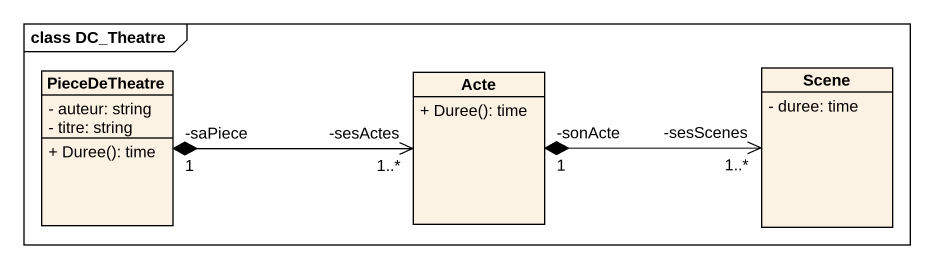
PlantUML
@startuml
mainframe class DC_Theatre
hide circle
hide empty members
skinparam classAttributeIconSize 0
class PieceDeTheatre {
  - auteur: string
  - titre: string
  + Duree(): time
}
class Acte {
  + Duree(): time
}
class Scene {
  - duree: time
}
PieceDeTheatre "-saPiece\n1" *-right-> "-sesActes\n1..*" Acte
Acte "-sonActe\n1" *-right-> "-sesScenes\n1..*" Scene
@enduml
